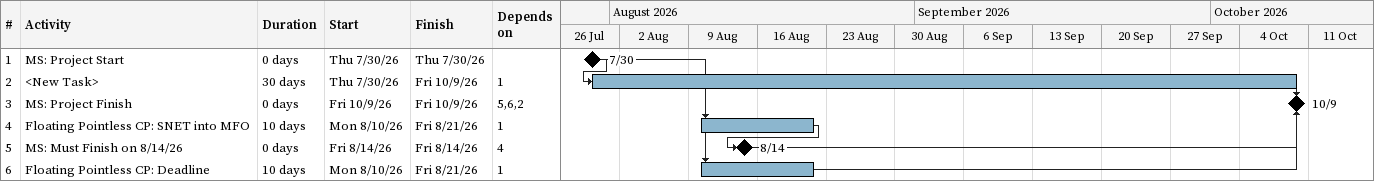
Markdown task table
| ID | Task | Duration | Start | Finish | Predecessors |
|---|---|---|---|---|---|
| 1 | MS: Project Start | 0d | 2026-07-30 | 2026-07-30 |  |
| 2 | <New Task> | 30d | 2026-07-30 | 2026-10-09 | 1 |
| 3 | MS: Project Finish | 0d | 2026-10-09 | 2026-10-09 | 5, 6, 2 |
| 4 | Floating Pointless CP: SNET into MFO | 10d | 2026-08-10 | 2026-08-21 | 1 |
| 5 | MS: Must Finish on 8/14/26 | 0d | 2026-08-14 | 2026-08-14 | 4 |
| 6 | Floating Pointless CP: Deadline | 10d | 2026-08-10 | 2026-08-21 | 1 |
